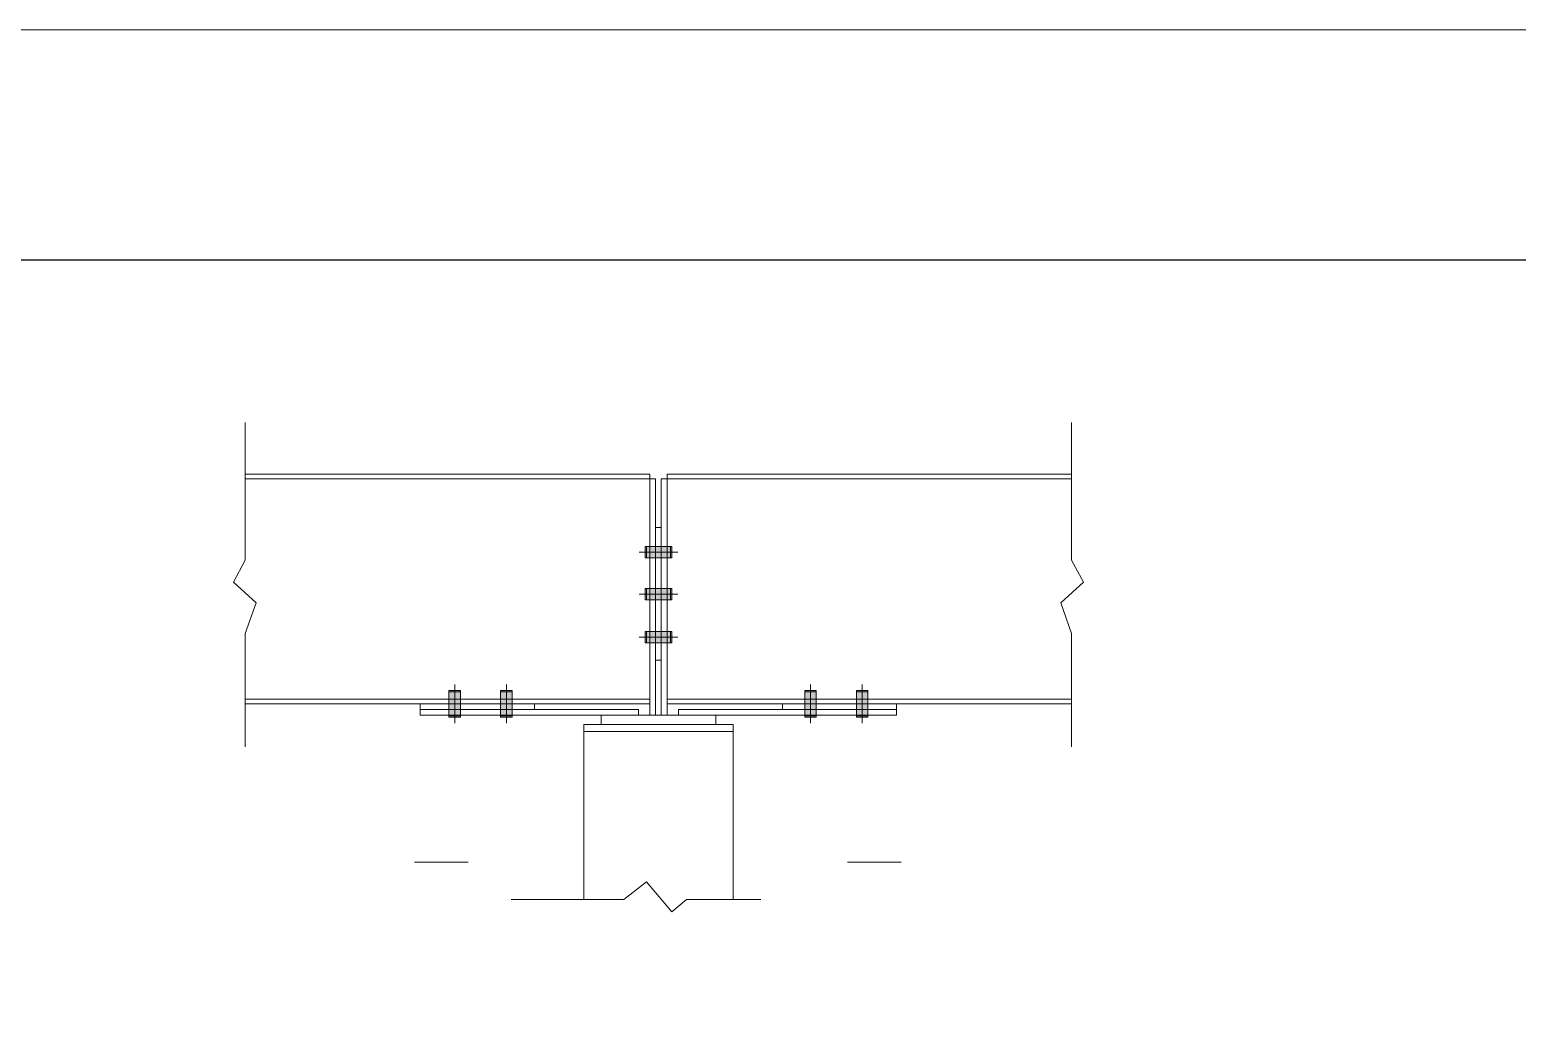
# Model space of a CAD drawing. Extents: x 411778 to 673094, y -11605 to 324395.
# Drawn here: x 487707 to 491854, y 132598 to 135395 of the extents above; entities that cross this region are included whole.
import ezdxf

# ---------------------------------------------------------------- set-up
doc = ezdxf.new("R2010")
doc.units = 0
doc.header["$LTSCALE"] = 1000
doc.header["$MEASUREMENT"] = 0

msp = doc.modelspace()

# ---------------------------------------------------------------- hatches: boundary and pattern name
at = {"lineweight": 15}
h = msp.add_hatch(color=1, dxfattribs=at)
h.paths.add_polyline_path([(489493.2, 133938.9), (489493.2, 133954.9), (489422.8, 133954.9), (489422.8, 133938.9)])
h.paths.add_polyline_path([(489493.2, 133922.9), (489493.2, 133938.9), (489422.8, 133938.9), (489422.8, 133922.9)])
h = msp.add_hatch(color=1, dxfattribs=at)
h.paths.add_polyline_path([(489426.8, 133938.9), (489426.8, 133954.9), (489497.2, 133954.9), (489497.2, 133938.9)])
h.paths.add_polyline_path([(489426.8, 133922.9), (489426.8, 133938.9), (489497.2, 133938.9), (489497.2, 133922.9)])
h = msp.add_hatch(color=1, dxfattribs=at)
h.paths.add_polyline_path([(489493.2, 133821.6), (489493.2, 133837.6), (489422.8, 133837.6), (489422.8, 133821.6)])
h.paths.add_polyline_path([(489493.2, 133805.6), (489493.2, 133821.6), (489422.8, 133821.6), (489422.8, 133805.6)])
h = msp.add_hatch(color=1, dxfattribs=at)
h.paths.add_polyline_path([(489426.8, 133821.6), (489426.8, 133837.6), (489497.2, 133837.6), (489497.2, 133821.6)])
h.paths.add_polyline_path([(489426.8, 133805.6), (489426.8, 133821.6), (489497.2, 133821.6), (489497.2, 133805.6)])
h = msp.add_hatch(color=1, dxfattribs=at)
h.paths.add_polyline_path([(489493.2, 133701.9), (489493.2, 133685.9), (489422.8, 133685.9), (489422.8, 133701.9)])
h.paths.add_polyline_path([(489493.2, 133717.9), (489493.2, 133701.9), (489422.8, 133701.9), (489422.8, 133717.9)])
h = msp.add_hatch(color=1, dxfattribs=at)
h.paths.add_polyline_path([(489426.8, 133701.9), (489426.8, 133685.9), (489497.2, 133685.9), (489497.2, 133701.9)])
h.paths.add_polyline_path([(489426.8, 133717.9), (489426.8, 133701.9), (489497.2, 133701.9), (489497.2, 133717.9)])
h = msp.add_hatch(color=1, dxfattribs=at)
h.paths.add_polyline_path([(488892, 133482.6), (488876, 133482.6), (488876, 133553), (488892, 133553)])
h.paths.add_polyline_path([(488908, 133482.6), (488892, 133482.6), (488892, 133553), (488908, 133553)])
h = msp.add_hatch(color=1, dxfattribs=at)
h.paths.add_polyline_path([(488892, 133548.9), (488876, 133548.9), (488876, 133478.5), (488892, 133478.5)])
h.paths.add_polyline_path([(488908, 133548.9), (488892, 133548.9), (488892, 133478.5), (488908, 133478.5)])
h = msp.add_hatch(color=1, dxfattribs=at)
h.paths.add_polyline_path([(489036, 133482.6), (489020, 133482.6), (489020, 133553), (489036, 133553)])
h.paths.add_polyline_path([(489052, 133482.6), (489036, 133482.6), (489036, 133553), (489052, 133553)])
h = msp.add_hatch(color=1, dxfattribs=at)
h.paths.add_polyline_path([(489036, 133548.9), (489020, 133548.9), (489020, 133478.5), (489036, 133478.5)])
h.paths.add_polyline_path([(489052, 133548.9), (489036, 133548.9), (489036, 133478.5), (489052, 133478.5)])
h = msp.add_hatch(color=1, dxfattribs=at)
h.paths.add_polyline_path([(489884, 133482.6), (489900, 133482.6), (489900, 133553), (489884, 133553)])
h.paths.add_polyline_path([(489868, 133482.6), (489884, 133482.6), (489884, 133553), (489868, 133553)])
h = msp.add_hatch(color=1, dxfattribs=at)
h.paths.add_polyline_path([(489884, 133548.9), (489900, 133548.9), (489900, 133478.5), (489884, 133478.5)])
h.paths.add_polyline_path([(489868, 133548.9), (489884, 133548.9), (489884, 133478.5), (489868, 133478.5)])
h = msp.add_hatch(color=1, dxfattribs=at)
h.paths.add_polyline_path([(490028, 133482.6), (490044, 133482.6), (490044, 133553), (490028, 133553)])
h.paths.add_polyline_path([(490012, 133482.6), (490028, 133482.6), (490028, 133553), (490012, 133553)])
h = msp.add_hatch(color=1, dxfattribs=at)
h.paths.add_polyline_path([(490028, 133548.9), (490044, 133548.9), (490044, 133478.5), (490028, 133478.5)])
h.paths.add_polyline_path([(490012, 133548.9), (490028, 133548.9), (490028, 133478.5), (490012, 133478.5)])

# ---------------------------------------------------------------- linework, layer by layer
for p, q in [((488308.2, 134300.2), (488308.2, 133916.6)), ((490611.8, 134300.2), (490611.8, 133916.6)), ((489436, 134155.9), (488308.2, 134155.9)), ((489436, 133483.9), (489436, 134155.9)), ((489484, 134155.9), (490611.8, 134155.9)), ((489484, 133483.9), (489484, 134155.9)), ((489452, 134143.1), (488308.2, 134143.1)), ((489452, 133483.9), (489452, 134143.1)), ((489468, 134143.1), (490611.8, 134143.1)), ((489468, 133483.9), (489468, 134143.1)), ((489452, 134007.3), (489468, 134007.3)), ((488308.2, 133916.6), (488275.3, 133854.8)), ((489436, 133938.9), (489484, 133938.9)), ((490611.8, 133916.6), (490644.7, 133854.8)), ((488275.3, 133854.8), (488338.5, 133797)), ((489436, 133821.6), (489484, 133821.6)), ((490644.7, 133854.8), (490581.5, 133797)), ((488338.5, 133797), (488308.2, 133711.8)), ((490581.5, 133797), (490611.8, 133711.8)), ((488308.2, 133711.8), (488308.2, 133395.8)), ((489436, 133701.9), (489484, 133701.9)), ((490611.8, 133711.8), (490611.8, 133395.8)), ((489452, 133637.8), (489468, 133637.8)), ((489436, 133528.7), (488308.2, 133528.7)), ((489484, 133528.7), (490611.8, 133528.7)), ((489436, 133515.9), (488308.2, 133515.9)), ((488796, 133483.9), (488796, 133515.9)), ((488796, 133499.9), (489404, 133499.9)), ((488892, 133483.9), (488892, 133515.9)), ((488892, 133483.9), (488892, 133515.9)), ((489036, 133483.9), (489036, 133515.9)), ((489114.6, 133515.9), (489114.6, 133499.9)), ((489404, 133483.9), (489404, 133499.9)), ((489484, 133515.9), (490611.8, 133515.9)), ((490124, 133499.9), (489516, 133499.9)), ((489516, 133483.9), (489516, 133499.9)), ((489805.4, 133515.9), (489805.4, 133499.9)), ((490028, 133483.9), (490028, 133515.9)), ((490124, 133483.9), (490124, 133515.9)), ((488796, 133483.9), (489404, 133483.9)), ((489252, 132970.7), (489252, 133458.3)), ((489252, 133458.3), (489668, 133458.3)), ((489300, 133458.3), (489300, 133483.9)), ((489300, 133483.9), (489620, 133483.9)), ((489452, 133483.9), (489436, 133483.9)), ((489468, 133483.9), (489484, 133483.9)), ((490124, 133483.9), (489516, 133483.9)), ((489620, 133458.3), (489620, 133483.9)), ((489668, 132970.7), (489668, 133458.3)), ((489252, 133439.1), (489668, 133439.1)), ((488779.6, 133074.1), (488929.6, 133074.1)), ((489987.1, 133074.1), (490137.1, 133074.1)), ((489363.6, 132970.7), (489426.7, 133019.4)), ((489426.7, 133019.4), (489496.9, 132936.4)), ((489049, 132970.7), (489363.6, 132970.7)), ((489496.9, 132936.4), (489537.8, 132970.7)), ((489537.8, 132970.7), (489745.5, 132970.7))]:
    msp.add_line(p, q, dxfattribs=at)
at = {"color": 1, "lineweight": 15}
for p, q in [((489422.8, 133954.9), (489493.2, 133954.9)), ((489422.8, 133954.9), (489493.2, 133954.9)), ((489422.8, 133922.9), (489422.8, 133954.9)), ((489497.2, 133954.9), (489426.8, 133954.9)), ((489497.2, 133954.9), (489426.8, 133954.9)), ((489426.8, 133922.9), (489426.8, 133954.9)), ((489493.2, 133922.9), (489493.2, 133954.9)), ((489497.2, 133922.9), (489497.2, 133954.9)), ((489513.6, 133938.9), (489406.4, 133938.9)), ((489406.4, 133938.9), (489513.6, 133938.9)), ((489422.8, 133922.9), (489493.2, 133922.9)), ((489497.2, 133922.9), (489426.8, 133922.9)), ((489513.6, 133821.6), (489406.4, 133821.6)), ((489406.4, 133821.6), (489513.6, 133821.6)), ((489422.8, 133837.6), (489493.2, 133837.6)), ((489422.8, 133837.6), (489493.2, 133837.6)), ((489422.8, 133805.6), (489422.8, 133837.6)), ((489497.2, 133837.6), (489426.8, 133837.6)), ((489497.2, 133837.6), (489426.8, 133837.6)), ((489426.8, 133805.6), (489426.8, 133837.6)), ((489493.2, 133805.6), (489493.2, 133837.6)), ((489497.2, 133805.6), (489497.2, 133837.6)), ((489422.8, 133805.6), (489493.2, 133805.6)), ((489497.2, 133805.6), (489426.8, 133805.6)), ((489513.6, 133701.9), (489406.4, 133701.9)), ((489406.4, 133701.9), (489513.6, 133701.9)), ((489422.8, 133717.9), (489493.2, 133717.9)), ((489422.8, 133717.9), (489422.8, 133685.9)), ((489497.2, 133717.9), (489426.8, 133717.9)), ((489426.8, 133717.9), (489426.8, 133685.9)), ((489493.2, 133717.9), (489493.2, 133685.9)), ((489497.2, 133717.9), (489497.2, 133685.9)), ((489422.8, 133685.9), (489493.2, 133685.9)), ((489422.8, 133685.9), (489493.2, 133685.9)), ((489497.2, 133685.9), (489426.8, 133685.9)), ((489497.2, 133685.9), (489426.8, 133685.9)), ((488892, 133462.1), (488892, 133569.3)), ((488892, 133569.3), (488892, 133462.1)), ((489036, 133462.1), (489036, 133569.3)), ((489036, 133569.3), (489036, 133462.1)), ((489884, 133462.1), (489884, 133569.3)), ((489884, 133569.3), (489884, 133462.1)), ((490028, 133462.1), (490028, 133569.3)), ((490028, 133569.3), (490028, 133462.1)), ((488876, 133553), (488876, 133482.6)), ((488876, 133553), (488876, 133482.6)), ((488908, 133553), (488876, 133553)), ((488876, 133478.5), (488876, 133548.9)), ((488876, 133478.5), (488876, 133548.9)), ((488908, 133548.9), (488876, 133548.9)), ((488908, 133553), (488908, 133482.6)), ((488908, 133478.5), (488908, 133548.9)), ((489020, 133553), (489020, 133482.6)), ((489020, 133553), (489020, 133482.6)), ((489052, 133553), (489020, 133553)), ((489020, 133478.5), (489020, 133548.9)), ((489020, 133478.5), (489020, 133548.9)), ((489052, 133548.9), (489020, 133548.9)), ((489052, 133553), (489052, 133482.6)), ((489052, 133478.5), (489052, 133548.9)), ((489868, 133553), (489868, 133482.6)), ((489868, 133553), (489900, 133553)), ((489868, 133478.5), (489868, 133548.9)), ((489868, 133548.9), (489900, 133548.9)), ((489900, 133553), (489900, 133482.6)), ((489900, 133553), (489900, 133482.6)), ((489900, 133478.5), (489900, 133548.9)), ((489900, 133478.5), (489900, 133548.9)), ((490012, 133553), (490012, 133482.6)), ((490012, 133553), (490044, 133553)), ((490012, 133478.5), (490012, 133548.9)), ((490012, 133548.9), (490044, 133548.9)), ((490044, 133553), (490044, 133482.6)), ((490044, 133553), (490044, 133482.6)), ((490044, 133478.5), (490044, 133548.9)), ((490044, 133478.5), (490044, 133548.9)), ((488908, 133482.6), (488876, 133482.6)), ((488908, 133478.5), (488876, 133478.5)), ((489052, 133482.6), (489020, 133482.6)), ((489052, 133478.5), (489020, 133478.5)), ((489868, 133482.6), (489900, 133482.6)), ((489868, 133478.5), (489900, 133478.5)), ((490012, 133482.6), (490044, 133482.6)), ((490012, 133478.5), (490044, 133478.5))]:
    msp.add_line(p, q, dxfattribs=at)
at = {"lineweight": 15}
msp.add_lwpolyline([(487468.5, 134753), (494893.5, 134753), (494893.5, 135395), (487468.5, 135395)], dxfattribs=at)
msp.add_lwpolyline([(494893.5, 134753), (487468.5, 134753), (487468.5, 129503), (494893.5, 129503)], close=True)

doc.saveas('drawing.dxf')
